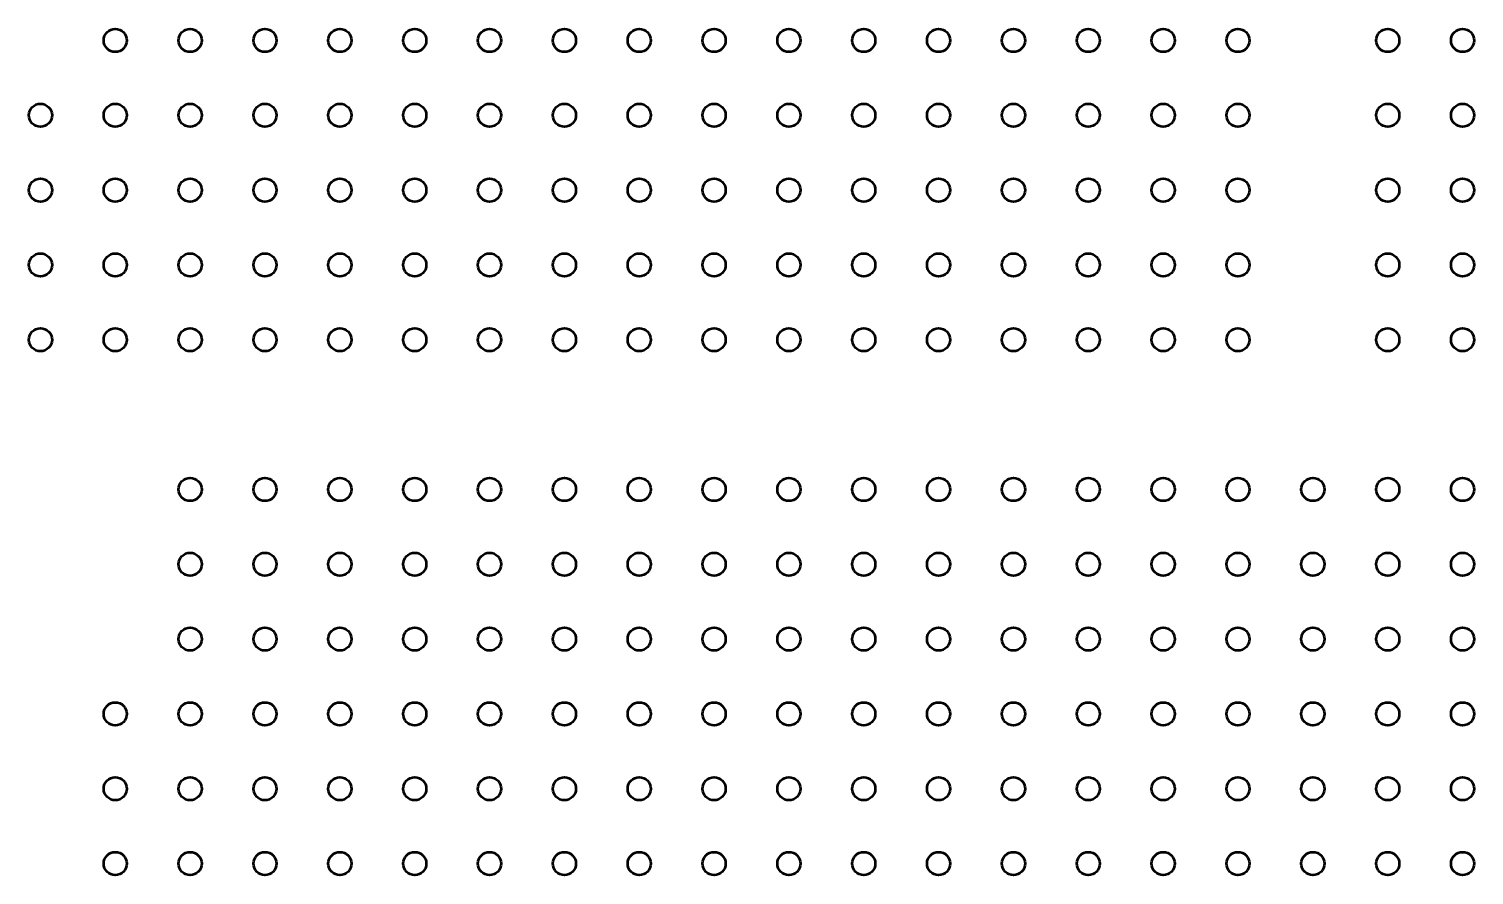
# Model space of a CAD drawing. Header units: inches. Extents: x 17 to 31, y 2 to 10.
# Drawn here: x 24.291 to 27.331, y 6.14 to 7.921 of the extents above; entities that cross this region are included whole.
import ezdxf

# ---------------------------------------------------------------- set-up
doc = ezdxf.new("R2010")
doc.units = ezdxf.units.IN
doc.header["$MEASUREMENT"] = 0
doc.layers.add('Visible', color=7, linetype='Continuous', lineweight=0)

# ---------------------------------------------------------------- blocks, each defined once
blk = doc.blocks.new('Block_1491')
at = {"layer": 'Visible', "color": 7, "lineweight": 50}
blk.add_circle((24.315, 7.2668), 0.0243, dxfattribs=at)
blk = doc.blocks.new('Block_1492')
at = {"layer": 'Visible', "color": 7, "lineweight": 50}
blk.add_circle((24.315, 7.4243), 0.0243, dxfattribs=at)
blk = doc.blocks.new('Block_1493')
at = {"layer": 'Visible', "color": 7, "lineweight": 50}
blk.add_circle((24.315, 7.5817), 0.0243, dxfattribs=at)
blk = doc.blocks.new('Block_1494')
at = {"layer": 'Visible', "color": 7, "lineweight": 50}
blk.add_circle((24.315, 7.7392), 0.0243, dxfattribs=at)
blk = doc.blocks.new('Block_1502')
at = {"layer": 'Visible', "color": 7, "lineweight": 50}
blk.add_circle((24.4724, 6.1644), 0.0243, dxfattribs=at)
blk = doc.blocks.new('Block_1503')
at = {"layer": 'Visible', "color": 7, "lineweight": 50}
blk.add_circle((24.4724, 6.3219), 0.0243, dxfattribs=at)
blk = doc.blocks.new('Block_1504')
at = {"layer": 'Visible', "color": 7, "lineweight": 50}
blk.add_circle((24.4724, 6.4794), 0.0243, dxfattribs=at)
blk = doc.blocks.new('Block_1505')
at = {"layer": 'Visible', "color": 7, "lineweight": 50}
blk.add_circle((24.4724, 7.2668), 0.0243, dxfattribs=at)
blk = doc.blocks.new('Block_1506')
at = {"layer": 'Visible', "color": 7, "lineweight": 50}
blk.add_circle((24.4724, 7.4243), 0.0243, dxfattribs=at)
blk = doc.blocks.new('Block_1507')
at = {"layer": 'Visible', "color": 7, "lineweight": 50}
blk.add_circle((24.4724, 7.5817), 0.0243, dxfattribs=at)
blk = doc.blocks.new('Block_1508')
at = {"layer": 'Visible', "color": 7, "lineweight": 50}
blk.add_circle((24.4724, 7.7392), 0.0243, dxfattribs=at)
blk = doc.blocks.new('Block_1509')
at = {"layer": 'Visible', "color": 7, "lineweight": 50}
blk.add_circle((24.4724, 7.8967), 0.0243, dxfattribs=at)
blk = doc.blocks.new('Block_1530')
at = {"layer": 'Visible', "color": 7, "lineweight": 50}
blk.add_circle((24.6299, 6.1644), 0.0243, dxfattribs=at)
blk = doc.blocks.new('Block_1531')
at = {"layer": 'Visible', "color": 7, "lineweight": 50}
blk.add_circle((24.6299, 6.3219), 0.0243, dxfattribs=at)
blk = doc.blocks.new('Block_1532')
at = {"layer": 'Visible', "color": 7, "lineweight": 50}
blk.add_circle((24.6299, 6.4794), 0.0243, dxfattribs=at)
blk = doc.blocks.new('Block_1533')
at = {"layer": 'Visible', "color": 7, "lineweight": 50}
blk.add_circle((24.6299, 6.6369), 0.0243, dxfattribs=at)
blk = doc.blocks.new('Block_1534')
at = {"layer": 'Visible', "color": 7, "lineweight": 50}
blk.add_circle((24.6299, 6.7943), 0.0243, dxfattribs=at)
blk = doc.blocks.new('Block_1535')
at = {"layer": 'Visible', "color": 7, "lineweight": 50}
blk.add_circle((24.6299, 6.9518), 0.0243, dxfattribs=at)
blk = doc.blocks.new('Block_1536')
at = {"layer": 'Visible', "color": 7, "lineweight": 50}
blk.add_circle((24.6299, 7.2668), 0.0243, dxfattribs=at)
blk = doc.blocks.new('Block_1537')
at = {"layer": 'Visible', "color": 7, "lineweight": 50}
blk.add_circle((24.6299, 7.4243), 0.0243, dxfattribs=at)
blk = doc.blocks.new('Block_1538')
at = {"layer": 'Visible', "color": 7, "lineweight": 50}
blk.add_circle((24.6299, 7.5817), 0.0243, dxfattribs=at)
blk = doc.blocks.new('Block_1539')
at = {"layer": 'Visible', "color": 7, "lineweight": 50}
blk.add_circle((24.6299, 7.7392), 0.0243, dxfattribs=at)
blk = doc.blocks.new('Block_1540')
at = {"layer": 'Visible', "color": 7, "lineweight": 50}
blk.add_circle((24.6299, 7.8967), 0.0243, dxfattribs=at)
blk = doc.blocks.new('Block_1571')
at = {"layer": 'Visible', "color": 7, "lineweight": 50}
blk.add_circle((24.7874, 6.1644), 0.0243, dxfattribs=at)
blk = doc.blocks.new('Block_1572')
at = {"layer": 'Visible', "color": 7, "lineweight": 50}
blk.add_circle((24.7874, 6.3219), 0.0243, dxfattribs=at)
blk = doc.blocks.new('Block_1573')
at = {"layer": 'Visible', "color": 7, "lineweight": 50}
blk.add_circle((24.7874, 6.4794), 0.0243, dxfattribs=at)
blk = doc.blocks.new('Block_1574')
at = {"layer": 'Visible', "color": 7, "lineweight": 50}
blk.add_circle((24.7874, 6.6369), 0.0243, dxfattribs=at)
blk = doc.blocks.new('Block_1575')
at = {"layer": 'Visible', "color": 7, "lineweight": 50}
blk.add_circle((24.7874, 6.7943), 0.0243, dxfattribs=at)
blk = doc.blocks.new('Block_1576')
at = {"layer": 'Visible', "color": 7, "lineweight": 50}
blk.add_circle((24.7874, 6.9518), 0.0243, dxfattribs=at)
blk = doc.blocks.new('Block_1577')
at = {"layer": 'Visible', "color": 7, "lineweight": 50}
blk.add_circle((24.7874, 7.2668), 0.0243, dxfattribs=at)
blk = doc.blocks.new('Block_1578')
at = {"layer": 'Visible', "color": 7, "lineweight": 50}
blk.add_circle((24.7874, 7.4243), 0.0243, dxfattribs=at)
blk = doc.blocks.new('Block_1579')
at = {"layer": 'Visible', "color": 7, "lineweight": 50}
blk.add_circle((24.7874, 7.5817), 0.0243, dxfattribs=at)
blk = doc.blocks.new('Block_1580')
at = {"layer": 'Visible', "color": 7, "lineweight": 50}
blk.add_circle((24.7874, 7.7392), 0.0243, dxfattribs=at)
blk = doc.blocks.new('Block_1581')
at = {"layer": 'Visible', "color": 7, "lineweight": 50}
blk.add_circle((24.7874, 7.8967), 0.0243, dxfattribs=at)
blk = doc.blocks.new('Block_1617')
at = {"layer": 'Visible', "color": 7, "lineweight": 50}
blk.add_circle((24.9449, 6.1644), 0.0243, dxfattribs=at)
blk = doc.blocks.new('Block_1618')
at = {"layer": 'Visible', "color": 7, "lineweight": 50}
blk.add_circle((24.9449, 6.3219), 0.0243, dxfattribs=at)
blk = doc.blocks.new('Block_1619')
at = {"layer": 'Visible', "color": 7, "lineweight": 50}
blk.add_circle((24.9449, 6.4794), 0.0243, dxfattribs=at)
blk = doc.blocks.new('Block_1620')
at = {"layer": 'Visible', "color": 7, "lineweight": 50}
blk.add_circle((24.9449, 6.6369), 0.0243, dxfattribs=at)
blk = doc.blocks.new('Block_1621')
at = {"layer": 'Visible', "color": 7, "lineweight": 50}
blk.add_circle((24.9449, 6.7943), 0.0243, dxfattribs=at)
blk = doc.blocks.new('Block_1622')
at = {"layer": 'Visible', "color": 7, "lineweight": 50}
blk.add_circle((24.9449, 6.9518), 0.0243, dxfattribs=at)
blk = doc.blocks.new('Block_1623')
at = {"layer": 'Visible', "color": 7, "lineweight": 50}
blk.add_circle((24.9449, 7.2668), 0.0243, dxfattribs=at)
blk = doc.blocks.new('Block_1624')
at = {"layer": 'Visible', "color": 7, "lineweight": 50}
blk.add_circle((24.9449, 7.4243), 0.0243, dxfattribs=at)
blk = doc.blocks.new('Block_1625')
at = {"layer": 'Visible', "color": 7, "lineweight": 50}
blk.add_circle((24.9449, 7.5817), 0.0243, dxfattribs=at)
blk = doc.blocks.new('Block_1626')
at = {"layer": 'Visible', "color": 7, "lineweight": 50}
blk.add_circle((24.9449, 7.7392), 0.0243, dxfattribs=at)
blk = doc.blocks.new('Block_1627')
at = {"layer": 'Visible', "color": 7, "lineweight": 50}
blk.add_circle((24.9449, 7.8967), 0.0243, dxfattribs=at)
blk = doc.blocks.new('Block_1665')
at = {"layer": 'Visible', "color": 7, "lineweight": 50}
blk.add_circle((25.1024, 6.1644), 0.0243, dxfattribs=at)
blk = doc.blocks.new('Block_1666')
at = {"layer": 'Visible', "color": 7, "lineweight": 50}
blk.add_circle((25.1024, 6.3219), 0.0243, dxfattribs=at)
blk = doc.blocks.new('Block_1667')
at = {"layer": 'Visible', "color": 7, "lineweight": 50}
blk.add_circle((25.1024, 6.4794), 0.0243, dxfattribs=at)
blk = doc.blocks.new('Block_1668')
at = {"layer": 'Visible', "color": 7, "lineweight": 50}
blk.add_circle((25.1024, 6.6369), 0.0243, dxfattribs=at)
blk = doc.blocks.new('Block_1669')
at = {"layer": 'Visible', "color": 7, "lineweight": 50}
blk.add_circle((25.1024, 6.7943), 0.0243, dxfattribs=at)
blk = doc.blocks.new('Block_1670')
at = {"layer": 'Visible', "color": 7, "lineweight": 50}
blk.add_circle((25.1024, 6.9518), 0.0243, dxfattribs=at)
blk = doc.blocks.new('Block_1671')
at = {"layer": 'Visible', "color": 7, "lineweight": 50}
blk.add_circle((25.1024, 7.2668), 0.0243, dxfattribs=at)
blk = doc.blocks.new('Block_1672')
at = {"layer": 'Visible', "color": 7, "lineweight": 50}
blk.add_circle((25.1024, 7.4243), 0.0243, dxfattribs=at)
blk = doc.blocks.new('Block_1673')
at = {"layer": 'Visible', "color": 7, "lineweight": 50}
blk.add_circle((25.1024, 7.5817), 0.0243, dxfattribs=at)
blk = doc.blocks.new('Block_1674')
at = {"layer": 'Visible', "color": 7, "lineweight": 50}
blk.add_circle((25.1024, 7.7392), 0.0243, dxfattribs=at)
blk = doc.blocks.new('Block_1675')
at = {"layer": 'Visible', "color": 7, "lineweight": 50}
blk.add_circle((25.1024, 7.8967), 0.0243, dxfattribs=at)
blk = doc.blocks.new('Block_1713')
at = {"layer": 'Visible', "color": 7, "lineweight": 50}
blk.add_circle((25.2598, 6.1644), 0.0243, dxfattribs=at)
blk = doc.blocks.new('Block_1714')
at = {"layer": 'Visible', "color": 7, "lineweight": 50}
blk.add_circle((25.2598, 6.3219), 0.0243, dxfattribs=at)
blk = doc.blocks.new('Block_1715')
at = {"layer": 'Visible', "color": 7, "lineweight": 50}
blk.add_circle((25.2598, 6.4794), 0.0243, dxfattribs=at)
blk = doc.blocks.new('Block_1716')
at = {"layer": 'Visible', "color": 7, "lineweight": 50}
blk.add_circle((25.2598, 6.6369), 0.0243, dxfattribs=at)
blk = doc.blocks.new('Block_1717')
at = {"layer": 'Visible', "color": 7, "lineweight": 50}
blk.add_circle((25.2598, 6.7943), 0.0243, dxfattribs=at)
blk = doc.blocks.new('Block_1718')
at = {"layer": 'Visible', "color": 7, "lineweight": 50}
blk.add_circle((25.2598, 6.9518), 0.0243, dxfattribs=at)
blk = doc.blocks.new('Block_1719')
at = {"layer": 'Visible', "color": 7, "lineweight": 50}
blk.add_circle((25.2598, 7.2668), 0.0243, dxfattribs=at)
blk = doc.blocks.new('Block_1720')
at = {"layer": 'Visible', "color": 7, "lineweight": 50}
blk.add_circle((25.2598, 7.4243), 0.0243, dxfattribs=at)
blk = doc.blocks.new('Block_1721')
at = {"layer": 'Visible', "color": 7, "lineweight": 50}
blk.add_circle((25.2598, 7.5817), 0.0243, dxfattribs=at)
blk = doc.blocks.new('Block_1722')
at = {"layer": 'Visible', "color": 7, "lineweight": 50}
blk.add_circle((25.2598, 7.7392), 0.0243, dxfattribs=at)
blk = doc.blocks.new('Block_1723')
at = {"layer": 'Visible', "color": 7, "lineweight": 50}
blk.add_circle((25.2598, 7.8967), 0.0243, dxfattribs=at)
blk = doc.blocks.new('Block_1760')
at = {"layer": 'Visible', "color": 7, "lineweight": 50}
blk.add_circle((25.4173, 6.1644), 0.0243, dxfattribs=at)
blk = doc.blocks.new('Block_1761')
at = {"layer": 'Visible', "color": 7, "lineweight": 50}
blk.add_circle((25.4173, 6.3219), 0.0243, dxfattribs=at)
blk = doc.blocks.new('Block_1762')
at = {"layer": 'Visible', "color": 7, "lineweight": 50}
blk.add_circle((25.4173, 6.4794), 0.0243, dxfattribs=at)
blk = doc.blocks.new('Block_1763')
at = {"layer": 'Visible', "color": 7, "lineweight": 50}
blk.add_circle((25.4173, 6.6369), 0.0243, dxfattribs=at)
blk = doc.blocks.new('Block_1764')
at = {"layer": 'Visible', "color": 7, "lineweight": 50}
blk.add_circle((25.4173, 6.7943), 0.0243, dxfattribs=at)
blk = doc.blocks.new('Block_1765')
at = {"layer": 'Visible', "color": 7, "lineweight": 50}
blk.add_circle((25.4173, 6.9518), 0.0243, dxfattribs=at)
blk = doc.blocks.new('Block_1766')
at = {"layer": 'Visible', "color": 7, "lineweight": 50}
blk.add_circle((25.4173, 7.2668), 0.0243, dxfattribs=at)
blk = doc.blocks.new('Block_1767')
at = {"layer": 'Visible', "color": 7, "lineweight": 50}
blk.add_circle((25.4173, 7.4243), 0.0243, dxfattribs=at)
blk = doc.blocks.new('Block_1768')
at = {"layer": 'Visible', "color": 7, "lineweight": 50}
blk.add_circle((25.4173, 7.5817), 0.0243, dxfattribs=at)
blk = doc.blocks.new('Block_1769')
at = {"layer": 'Visible', "color": 7, "lineweight": 50}
blk.add_circle((25.4173, 7.7392), 0.0243, dxfattribs=at)
blk = doc.blocks.new('Block_1770')
at = {"layer": 'Visible', "color": 7, "lineweight": 50}
blk.add_circle((25.4173, 7.8967), 0.0243, dxfattribs=at)
blk = doc.blocks.new('Block_1808')
at = {"layer": 'Visible', "color": 7, "lineweight": 50}
blk.add_circle((25.5748, 6.1644), 0.0243, dxfattribs=at)
blk = doc.blocks.new('Block_1809')
at = {"layer": 'Visible', "color": 7, "lineweight": 50}
blk.add_circle((25.5748, 6.3219), 0.0243, dxfattribs=at)
blk = doc.blocks.new('Block_1810')
at = {"layer": 'Visible', "color": 7, "lineweight": 50}
blk.add_circle((25.5748, 6.4794), 0.0243, dxfattribs=at)
blk = doc.blocks.new('Block_1811')
at = {"layer": 'Visible', "color": 7, "lineweight": 50}
blk.add_circle((25.5748, 6.6369), 0.0243, dxfattribs=at)
blk = doc.blocks.new('Block_1812')
at = {"layer": 'Visible', "color": 7, "lineweight": 50}
blk.add_circle((25.5748, 6.7943), 0.0243, dxfattribs=at)
blk = doc.blocks.new('Block_1813')
at = {"layer": 'Visible', "color": 7, "lineweight": 50}
blk.add_circle((25.5748, 6.9518), 0.0243, dxfattribs=at)
blk = doc.blocks.new('Block_1814')
at = {"layer": 'Visible', "color": 7, "lineweight": 50}
blk.add_circle((25.5748, 7.2668), 0.0243, dxfattribs=at)
blk = doc.blocks.new('Block_1815')
at = {"layer": 'Visible', "color": 7, "lineweight": 50}
blk.add_circle((25.5748, 7.4243), 0.0243, dxfattribs=at)
blk = doc.blocks.new('Block_1816')
at = {"layer": 'Visible', "color": 7, "lineweight": 50}
blk.add_circle((25.5748, 7.5817), 0.0243, dxfattribs=at)
blk = doc.blocks.new('Block_1817')
at = {"layer": 'Visible', "color": 7, "lineweight": 50}
blk.add_circle((25.5748, 7.7392), 0.0243, dxfattribs=at)
blk = doc.blocks.new('Block_1818')
at = {"layer": 'Visible', "color": 7, "lineweight": 50}
blk.add_circle((25.5748, 7.8967), 0.0243, dxfattribs=at)
blk = doc.blocks.new('Block_1856')
at = {"layer": 'Visible', "color": 7, "lineweight": 50}
blk.add_circle((25.7323, 6.1644), 0.0243, dxfattribs=at)
blk = doc.blocks.new('Block_1857')
at = {"layer": 'Visible', "color": 7, "lineweight": 50}
blk.add_circle((25.7323, 6.3219), 0.0243, dxfattribs=at)
blk = doc.blocks.new('Block_1858')
at = {"layer": 'Visible', "color": 7, "lineweight": 50}
blk.add_circle((25.7323, 6.4794), 0.0243, dxfattribs=at)
blk = doc.blocks.new('Block_1859')
at = {"layer": 'Visible', "color": 7, "lineweight": 50}
blk.add_circle((25.7323, 6.6369), 0.0243, dxfattribs=at)
blk = doc.blocks.new('Block_1860')
at = {"layer": 'Visible', "color": 7, "lineweight": 50}
blk.add_circle((25.7323, 6.7943), 0.0243, dxfattribs=at)
blk = doc.blocks.new('Block_1861')
at = {"layer": 'Visible', "color": 7, "lineweight": 50}
blk.add_circle((25.7323, 6.9518), 0.0243, dxfattribs=at)
blk = doc.blocks.new('Block_1862')
at = {"layer": 'Visible', "color": 7, "lineweight": 50}
blk.add_circle((25.7323, 7.2668), 0.0243, dxfattribs=at)
blk = doc.blocks.new('Block_1863')
at = {"layer": 'Visible', "color": 7, "lineweight": 50}
blk.add_circle((25.7323, 7.4243), 0.0243, dxfattribs=at)
blk = doc.blocks.new('Block_1864')
at = {"layer": 'Visible', "color": 7, "lineweight": 50}
blk.add_circle((25.7323, 7.5817), 0.0243, dxfattribs=at)
blk = doc.blocks.new('Block_1865')
at = {"layer": 'Visible', "color": 7, "lineweight": 50}
blk.add_circle((25.7323, 7.7392), 0.0243, dxfattribs=at)
blk = doc.blocks.new('Block_1866')
at = {"layer": 'Visible', "color": 7, "lineweight": 50}
blk.add_circle((25.7323, 7.8967), 0.0243, dxfattribs=at)
blk = doc.blocks.new('Block_1904')
at = {"layer": 'Visible', "color": 7, "lineweight": 50}
blk.add_circle((25.8898, 6.1644), 0.0243, dxfattribs=at)
blk = doc.blocks.new('Block_1905')
at = {"layer": 'Visible', "color": 7, "lineweight": 50}
blk.add_circle((25.8898, 6.3219), 0.0243, dxfattribs=at)
blk = doc.blocks.new('Block_1906')
at = {"layer": 'Visible', "color": 7, "lineweight": 50}
blk.add_circle((25.8898, 6.4794), 0.0243, dxfattribs=at)
blk = doc.blocks.new('Block_1907')
at = {"layer": 'Visible', "color": 7, "lineweight": 50}
blk.add_circle((25.8898, 6.6369), 0.0243, dxfattribs=at)
blk = doc.blocks.new('Block_1908')
at = {"layer": 'Visible', "color": 7, "lineweight": 50}
blk.add_circle((25.8898, 6.7943), 0.0243, dxfattribs=at)
blk = doc.blocks.new('Block_1909')
at = {"layer": 'Visible', "color": 7, "lineweight": 50}
blk.add_circle((25.8898, 6.9518), 0.0243, dxfattribs=at)
blk = doc.blocks.new('Block_1910')
at = {"layer": 'Visible', "color": 7, "lineweight": 50}
blk.add_circle((25.8898, 7.2668), 0.0243, dxfattribs=at)
blk = doc.blocks.new('Block_1911')
at = {"layer": 'Visible', "color": 7, "lineweight": 50}
blk.add_circle((25.8898, 7.4243), 0.0243, dxfattribs=at)
blk = doc.blocks.new('Block_1912')
at = {"layer": 'Visible', "color": 7, "lineweight": 50}
blk.add_circle((25.8898, 7.5817), 0.0243, dxfattribs=at)
blk = doc.blocks.new('Block_1913')
at = {"layer": 'Visible', "color": 7, "lineweight": 50}
blk.add_circle((25.8898, 7.7392), 0.0243, dxfattribs=at)
blk = doc.blocks.new('Block_1914')
at = {"layer": 'Visible', "color": 7, "lineweight": 50}
blk.add_circle((25.8898, 7.8967), 0.0243, dxfattribs=at)
blk = doc.blocks.new('Block_1935')
at = {"layer": 'Visible', "color": 7, "lineweight": 50}
blk.add_circle((26.0472, 6.1644), 0.0243, dxfattribs=at)
blk = doc.blocks.new('Block_1936')
at = {"layer": 'Visible', "color": 7, "lineweight": 50}
blk.add_circle((26.0472, 6.3219), 0.0243, dxfattribs=at)
blk = doc.blocks.new('Block_1937')
at = {"layer": 'Visible', "color": 7, "lineweight": 50}
blk.add_circle((26.0472, 6.4794), 0.0243, dxfattribs=at)
blk = doc.blocks.new('Block_1938')
at = {"layer": 'Visible', "color": 7, "lineweight": 50}
blk.add_circle((26.0472, 6.6369), 0.0243, dxfattribs=at)
blk = doc.blocks.new('Block_1939')
at = {"layer": 'Visible', "color": 7, "lineweight": 50}
blk.add_circle((26.0472, 6.7943), 0.0243, dxfattribs=at)
blk = doc.blocks.new('Block_1940')
at = {"layer": 'Visible', "color": 7, "lineweight": 50}
blk.add_circle((26.0472, 6.9518), 0.0243, dxfattribs=at)
blk = doc.blocks.new('Block_1941')
at = {"layer": 'Visible', "color": 7, "lineweight": 50}
blk.add_circle((26.0472, 7.2668), 0.0243, dxfattribs=at)
blk = doc.blocks.new('Block_1942')
at = {"layer": 'Visible', "color": 7, "lineweight": 50}
blk.add_circle((26.0472, 7.4243), 0.0243, dxfattribs=at)
blk = doc.blocks.new('Block_1943')
at = {"layer": 'Visible', "color": 7, "lineweight": 50}
blk.add_circle((26.0472, 7.5817), 0.0243, dxfattribs=at)
blk = doc.blocks.new('Block_1944')
at = {"layer": 'Visible', "color": 7, "lineweight": 50}
blk.add_circle((26.0472, 7.7392), 0.0243, dxfattribs=at)
blk = doc.blocks.new('Block_1945')
at = {"layer": 'Visible', "color": 7, "lineweight": 50}
blk.add_circle((26.0472, 7.8967), 0.0243, dxfattribs=at)
blk = doc.blocks.new('Block_1980')
at = {"layer": 'Visible', "color": 7, "lineweight": 50}
blk.add_circle((26.2047, 6.1644), 0.0243, dxfattribs=at)
blk = doc.blocks.new('Block_1981')
at = {"layer": 'Visible', "color": 7, "lineweight": 50}
blk.add_circle((26.2047, 6.3219), 0.0243, dxfattribs=at)
blk = doc.blocks.new('Block_1982')
at = {"layer": 'Visible', "color": 7, "lineweight": 50}
blk.add_circle((26.2047, 6.4794), 0.0243, dxfattribs=at)
blk = doc.blocks.new('Block_1983')
at = {"layer": 'Visible', "color": 7, "lineweight": 50}
blk.add_circle((26.2047, 6.6369), 0.0243, dxfattribs=at)
blk = doc.blocks.new('Block_1984')
at = {"layer": 'Visible', "color": 7, "lineweight": 50}
blk.add_circle((26.2047, 6.7943), 0.0243, dxfattribs=at)
blk = doc.blocks.new('Block_1985')
at = {"layer": 'Visible', "color": 7, "lineweight": 50}
blk.add_circle((26.2047, 6.9518), 0.0243, dxfattribs=at)
blk = doc.blocks.new('Block_1986')
at = {"layer": 'Visible', "color": 7, "lineweight": 50}
blk.add_circle((26.2047, 7.2668), 0.0243, dxfattribs=at)
blk = doc.blocks.new('Block_1987')
at = {"layer": 'Visible', "color": 7, "lineweight": 50}
blk.add_circle((26.2047, 7.4243), 0.0243, dxfattribs=at)
blk = doc.blocks.new('Block_1988')
at = {"layer": 'Visible', "color": 7, "lineweight": 50}
blk.add_circle((26.2047, 7.5817), 0.0243, dxfattribs=at)
blk = doc.blocks.new('Block_1989')
at = {"layer": 'Visible', "color": 7, "lineweight": 50}
blk.add_circle((26.2047, 7.7392), 0.0243, dxfattribs=at)
blk = doc.blocks.new('Block_1990')
at = {"layer": 'Visible', "color": 7, "lineweight": 50}
blk.add_circle((26.2047, 7.8967), 0.0243, dxfattribs=at)
blk = doc.blocks.new('Block_2026')
at = {"layer": 'Visible', "color": 7, "lineweight": 50}
blk.add_circle((26.3622, 6.1644), 0.0243, dxfattribs=at)
blk = doc.blocks.new('Block_2027')
at = {"layer": 'Visible', "color": 7, "lineweight": 50}
blk.add_circle((26.3622, 6.3219), 0.0243, dxfattribs=at)
blk = doc.blocks.new('Block_2028')
at = {"layer": 'Visible', "color": 7, "lineweight": 50}
blk.add_circle((26.3622, 6.4794), 0.0243, dxfattribs=at)
blk = doc.blocks.new('Block_2029')
at = {"layer": 'Visible', "color": 7, "lineweight": 50}
blk.add_circle((26.3622, 6.6369), 0.0243, dxfattribs=at)
blk = doc.blocks.new('Block_2030')
at = {"layer": 'Visible', "color": 7, "lineweight": 50}
blk.add_circle((26.3622, 6.7943), 0.0243, dxfattribs=at)
blk = doc.blocks.new('Block_2031')
at = {"layer": 'Visible', "color": 7, "lineweight": 50}
blk.add_circle((26.3622, 6.9518), 0.0243, dxfattribs=at)
blk = doc.blocks.new('Block_2032')
at = {"layer": 'Visible', "color": 7, "lineweight": 50}
blk.add_circle((26.3622, 7.2668), 0.0243, dxfattribs=at)
blk = doc.blocks.new('Block_2033')
at = {"layer": 'Visible', "color": 7, "lineweight": 50}
blk.add_circle((26.3622, 7.4243), 0.0243, dxfattribs=at)
blk = doc.blocks.new('Block_2034')
at = {"layer": 'Visible', "color": 7, "lineweight": 50}
blk.add_circle((26.3622, 7.5817), 0.0243, dxfattribs=at)
blk = doc.blocks.new('Block_2035')
at = {"layer": 'Visible', "color": 7, "lineweight": 50}
blk.add_circle((26.3622, 7.7392), 0.0243, dxfattribs=at)
blk = doc.blocks.new('Block_2036')
at = {"layer": 'Visible', "color": 7, "lineweight": 50}
blk.add_circle((26.3622, 7.8967), 0.0243, dxfattribs=at)
blk = doc.blocks.new('Block_2071')
at = {"layer": 'Visible', "color": 7, "lineweight": 50}
blk.add_circle((26.5197, 6.1644), 0.0243, dxfattribs=at)
blk = doc.blocks.new('Block_2072')
at = {"layer": 'Visible', "color": 7, "lineweight": 50}
blk.add_circle((26.5197, 6.3219), 0.0243, dxfattribs=at)
blk = doc.blocks.new('Block_2073')
at = {"layer": 'Visible', "color": 7, "lineweight": 50}
blk.add_circle((26.5197, 6.4794), 0.0243, dxfattribs=at)
blk = doc.blocks.new('Block_2074')
at = {"layer": 'Visible', "color": 7, "lineweight": 50}
blk.add_circle((26.5197, 6.6369), 0.0243, dxfattribs=at)
blk = doc.blocks.new('Block_2075')
at = {"layer": 'Visible', "color": 7, "lineweight": 50}
blk.add_circle((26.5197, 6.7943), 0.0243, dxfattribs=at)
blk = doc.blocks.new('Block_2076')
at = {"layer": 'Visible', "color": 7, "lineweight": 50}
blk.add_circle((26.5197, 6.9518), 0.0243, dxfattribs=at)
blk = doc.blocks.new('Block_2077')
at = {"layer": 'Visible', "color": 7, "lineweight": 50}
blk.add_circle((26.5197, 7.2668), 0.0243, dxfattribs=at)
blk = doc.blocks.new('Block_2078')
at = {"layer": 'Visible', "color": 7, "lineweight": 50}
blk.add_circle((26.5197, 7.4243), 0.0243, dxfattribs=at)
blk = doc.blocks.new('Block_2079')
at = {"layer": 'Visible', "color": 7, "lineweight": 50}
blk.add_circle((26.5197, 7.5817), 0.0243, dxfattribs=at)
blk = doc.blocks.new('Block_2080')
at = {"layer": 'Visible', "color": 7, "lineweight": 50}
blk.add_circle((26.5197, 7.7392), 0.0243, dxfattribs=at)
blk = doc.blocks.new('Block_2081')
at = {"layer": 'Visible', "color": 7, "lineweight": 50}
blk.add_circle((26.5197, 7.8967), 0.0243, dxfattribs=at)
blk = doc.blocks.new('Block_2116')
at = {"layer": 'Visible', "color": 7, "lineweight": 50}
blk.add_circle((26.6772, 6.1644), 0.0243, dxfattribs=at)
blk = doc.blocks.new('Block_2117')
at = {"layer": 'Visible', "color": 7, "lineweight": 50}
blk.add_circle((26.6772, 6.3219), 0.0243, dxfattribs=at)
blk = doc.blocks.new('Block_2118')
at = {"layer": 'Visible', "color": 7, "lineweight": 50}
blk.add_circle((26.6772, 6.4794), 0.0243, dxfattribs=at)
blk = doc.blocks.new('Block_2119')
at = {"layer": 'Visible', "color": 7, "lineweight": 50}
blk.add_circle((26.6772, 6.6369), 0.0243, dxfattribs=at)
blk = doc.blocks.new('Block_2120')
at = {"layer": 'Visible', "color": 7, "lineweight": 50}
blk.add_circle((26.6772, 6.7943), 0.0243, dxfattribs=at)
blk = doc.blocks.new('Block_2121')
at = {"layer": 'Visible', "color": 7, "lineweight": 50}
blk.add_circle((26.6772, 6.9518), 0.0243, dxfattribs=at)
blk = doc.blocks.new('Block_2122')
at = {"layer": 'Visible', "color": 7, "lineweight": 50}
blk.add_circle((26.6772, 7.2668), 0.0243, dxfattribs=at)
blk = doc.blocks.new('Block_2123')
at = {"layer": 'Visible', "color": 7, "lineweight": 50}
blk.add_circle((26.6772, 7.4243), 0.0243, dxfattribs=at)
blk = doc.blocks.new('Block_2124')
at = {"layer": 'Visible', "color": 7, "lineweight": 50}
blk.add_circle((26.6772, 7.5817), 0.0243, dxfattribs=at)
blk = doc.blocks.new('Block_2125')
at = {"layer": 'Visible', "color": 7, "lineweight": 50}
blk.add_circle((26.6772, 7.7392), 0.0243, dxfattribs=at)
blk = doc.blocks.new('Block_2126')
at = {"layer": 'Visible', "color": 7, "lineweight": 50}
blk.add_circle((26.6772, 7.8967), 0.0243, dxfattribs=at)
blk = doc.blocks.new('Block_2160')
at = {"layer": 'Visible', "color": 7, "lineweight": 50}
blk.add_circle((26.8346, 6.1644), 0.0243, dxfattribs=at)
blk = doc.blocks.new('Block_2161')
at = {"layer": 'Visible', "color": 7, "lineweight": 50}
blk.add_circle((26.8346, 6.3219), 0.0243, dxfattribs=at)
blk = doc.blocks.new('Block_2162')
at = {"layer": 'Visible', "color": 7, "lineweight": 50}
blk.add_circle((26.8346, 6.4794), 0.0243, dxfattribs=at)
blk = doc.blocks.new('Block_2163')
at = {"layer": 'Visible', "color": 7, "lineweight": 50}
blk.add_circle((26.8346, 6.6369), 0.0243, dxfattribs=at)
blk = doc.blocks.new('Block_2164')
at = {"layer": 'Visible', "color": 7, "lineweight": 50}
blk.add_circle((26.8346, 6.7943), 0.0243, dxfattribs=at)
blk = doc.blocks.new('Block_2165')
at = {"layer": 'Visible', "color": 7, "lineweight": 50}
blk.add_circle((26.8346, 6.9518), 0.0243, dxfattribs=at)
blk = doc.blocks.new('Block_2166')
at = {"layer": 'Visible', "color": 7, "lineweight": 50}
blk.add_circle((26.8346, 7.2668), 0.0243, dxfattribs=at)
blk = doc.blocks.new('Block_2167')
at = {"layer": 'Visible', "color": 7, "lineweight": 50}
blk.add_circle((26.8346, 7.4243), 0.0243, dxfattribs=at)
blk = doc.blocks.new('Block_2168')
at = {"layer": 'Visible', "color": 7, "lineweight": 50}
blk.add_circle((26.8346, 7.5817), 0.0243, dxfattribs=at)
blk = doc.blocks.new('Block_2169')
at = {"layer": 'Visible', "color": 7, "lineweight": 50}
blk.add_circle((26.8346, 7.7392), 0.0243, dxfattribs=at)
blk = doc.blocks.new('Block_2170')
at = {"layer": 'Visible', "color": 7, "lineweight": 50}
blk.add_circle((26.8346, 7.8967), 0.0243, dxfattribs=at)
blk = doc.blocks.new('Block_2202')
at = {"layer": 'Visible', "color": 7, "lineweight": 50}
blk.add_circle((26.9921, 6.1644), 0.0243, dxfattribs=at)
blk = doc.blocks.new('Block_2203')
at = {"layer": 'Visible', "color": 7, "lineweight": 50}
blk.add_circle((26.9921, 6.3219), 0.0243, dxfattribs=at)
blk = doc.blocks.new('Block_2204')
at = {"layer": 'Visible', "color": 7, "lineweight": 50}
blk.add_circle((26.9921, 6.4794), 0.0243, dxfattribs=at)
blk = doc.blocks.new('Block_2205')
at = {"layer": 'Visible', "color": 7, "lineweight": 50}
blk.add_circle((26.9921, 6.6369), 0.0243, dxfattribs=at)
blk = doc.blocks.new('Block_2206')
at = {"layer": 'Visible', "color": 7, "lineweight": 50}
blk.add_circle((26.9921, 6.7943), 0.0243, dxfattribs=at)
blk = doc.blocks.new('Block_2207')
at = {"layer": 'Visible', "color": 7, "lineweight": 50}
blk.add_circle((26.9921, 6.9518), 0.0243, dxfattribs=at)
blk = doc.blocks.new('Block_2234')
at = {"layer": 'Visible', "color": 7, "lineweight": 50}
blk.add_circle((27.1496, 6.1644), 0.0243, dxfattribs=at)
blk = doc.blocks.new('Block_2235')
at = {"layer": 'Visible', "color": 7, "lineweight": 50}
blk.add_circle((27.1496, 6.3219), 0.0243, dxfattribs=at)
blk = doc.blocks.new('Block_2236')
at = {"layer": 'Visible', "color": 7, "lineweight": 50}
blk.add_circle((27.1496, 6.4794), 0.0243, dxfattribs=at)
blk = doc.blocks.new('Block_2237')
at = {"layer": 'Visible', "color": 7, "lineweight": 50}
blk.add_circle((27.1496, 6.6369), 0.0243, dxfattribs=at)
blk = doc.blocks.new('Block_2238')
at = {"layer": 'Visible', "color": 7, "lineweight": 50}
blk.add_circle((27.1496, 6.7943), 0.0243, dxfattribs=at)
blk = doc.blocks.new('Block_2239')
at = {"layer": 'Visible', "color": 7, "lineweight": 50}
blk.add_circle((27.1496, 6.9518), 0.0243, dxfattribs=at)
blk = doc.blocks.new('Block_2240')
at = {"layer": 'Visible', "color": 7, "lineweight": 50}
blk.add_circle((27.1496, 7.2668), 0.0243, dxfattribs=at)
blk = doc.blocks.new('Block_2241')
at = {"layer": 'Visible', "color": 7, "lineweight": 50}
blk.add_circle((27.1496, 7.4243), 0.0243, dxfattribs=at)
blk = doc.blocks.new('Block_2242')
at = {"layer": 'Visible', "color": 7, "lineweight": 50}
blk.add_circle((27.1496, 7.5817), 0.0243, dxfattribs=at)
blk = doc.blocks.new('Block_2243')
at = {"layer": 'Visible', "color": 7, "lineweight": 50}
blk.add_circle((27.1496, 7.7392), 0.0243, dxfattribs=at)
blk = doc.blocks.new('Block_2244')
at = {"layer": 'Visible', "color": 7, "lineweight": 50}
blk.add_circle((27.1496, 7.8967), 0.0243, dxfattribs=at)
blk = doc.blocks.new('Block_2271')
at = {"layer": 'Visible', "color": 7, "lineweight": 50}
blk.add_circle((27.3071, 6.1644), 0.0243, dxfattribs=at)
blk = doc.blocks.new('Block_2272')
at = {"layer": 'Visible', "color": 7, "lineweight": 50}
blk.add_circle((27.3071, 6.3219), 0.0243, dxfattribs=at)
blk = doc.blocks.new('Block_2273')
at = {"layer": 'Visible', "color": 7, "lineweight": 50}
blk.add_circle((27.3071, 6.4794), 0.0243, dxfattribs=at)
blk = doc.blocks.new('Block_2274')
at = {"layer": 'Visible', "color": 7, "lineweight": 50}
blk.add_circle((27.3071, 6.6369), 0.0243, dxfattribs=at)
blk = doc.blocks.new('Block_2275')
at = {"layer": 'Visible', "color": 7, "lineweight": 50}
blk.add_circle((27.3071, 6.7943), 0.0243, dxfattribs=at)
blk = doc.blocks.new('Block_2276')
at = {"layer": 'Visible', "color": 7, "lineweight": 50}
blk.add_circle((27.3071, 6.9518), 0.0243, dxfattribs=at)
blk = doc.blocks.new('Block_2277')
at = {"layer": 'Visible', "color": 7, "lineweight": 50}
blk.add_circle((27.3071, 7.2668), 0.0243, dxfattribs=at)
blk = doc.blocks.new('Block_2278')
at = {"layer": 'Visible', "color": 7, "lineweight": 50}
blk.add_circle((27.3071, 7.4243), 0.0243, dxfattribs=at)
blk = doc.blocks.new('Block_2279')
at = {"layer": 'Visible', "color": 7, "lineweight": 50}
blk.add_circle((27.3071, 7.5817), 0.0243, dxfattribs=at)
blk = doc.blocks.new('Block_2280')
at = {"layer": 'Visible', "color": 7, "lineweight": 50}
blk.add_circle((27.3071, 7.7392), 0.0243, dxfattribs=at)
blk = doc.blocks.new('Block_2281')
at = {"layer": 'Visible', "color": 7, "lineweight": 50}
blk.add_circle((27.3071, 7.8967), 0.0243, dxfattribs=at)

msp = doc.modelspace()

# ---------------------------------------------------------------- block references
at = {"layer": 'Visible'}
for name in ['Block_1509', 'Block_1540', 'Block_1581', 'Block_1627', 'Block_1675', 'Block_1723', 'Block_1770', 'Block_1818', 'Block_1866', 'Block_1914', 'Block_1945', 'Block_1990', 'Block_2036', 'Block_2081', 'Block_2126', 'Block_2170', 'Block_2244', 'Block_2281', 'Block_1494', 'Block_1508', 'Block_1539', 'Block_1580', 'Block_1626', 'Block_1674', 'Block_1722', 'Block_1769', 'Block_1817', 'Block_1865', 'Block_1913', 'Block_1944', 'Block_1989', 'Block_2035', 'Block_2080', 'Block_2125', 'Block_2169', 'Block_2243', 'Block_2280', 'Block_1493', 'Block_1507', 'Block_1538', 'Block_1579', 'Block_1625', 'Block_1673', 'Block_1721', 'Block_1768', 'Block_1816', 'Block_1864', 'Block_1912', 'Block_1943', 'Block_1988', 'Block_2034', 'Block_2079', 'Block_2124', 'Block_2168', 'Block_2242', 'Block_2279', 'Block_1492', 'Block_1506', 'Block_1537', 'Block_1578', 'Block_1624', 'Block_1672', 'Block_1720', 'Block_1767', 'Block_1815', 'Block_1863', 'Block_1911', 'Block_1942', 'Block_1987', 'Block_2033', 'Block_2078', 'Block_2123', 'Block_2167', 'Block_2241', 'Block_2278', 'Block_1491', 'Block_1505', 'Block_1536', 'Block_1577', 'Block_1623', 'Block_1671', 'Block_1719', 'Block_1766', 'Block_1814', 'Block_1862', 'Block_1910', 'Block_1941', 'Block_1986', 'Block_2032', 'Block_2077', 'Block_2122', 'Block_2166', 'Block_2240', 'Block_2277', 'Block_1535', 'Block_1576', 'Block_1622', 'Block_1670', 'Block_1718', 'Block_1765', 'Block_1813', 'Block_1861', 'Block_1909', 'Block_1940', 'Block_1985', 'Block_2031', 'Block_2076', 'Block_2121', 'Block_2165', 'Block_2207', 'Block_2239', 'Block_2276', 'Block_1534', 'Block_1575', 'Block_1621', 'Block_1669', 'Block_1717', 'Block_1764', 'Block_1812', 'Block_1860', 'Block_1908', 'Block_1939', 'Block_1984', 'Block_2030', 'Block_2075', 'Block_2120', 'Block_2164', 'Block_2206', 'Block_2238', 'Block_2275', 'Block_1533', 'Block_1574', 'Block_1620', 'Block_1668', 'Block_1716', 'Block_1763', 'Block_1811', 'Block_1859', 'Block_1907', 'Block_1938', 'Block_1983', 'Block_2029', 'Block_2074', 'Block_2119', 'Block_2163', 'Block_2205', 'Block_2237', 'Block_2274', 'Block_1504', 'Block_1532', 'Block_1573', 'Block_1619', 'Block_1667', 'Block_1715', 'Block_1762', 'Block_1810', 'Block_1858', 'Block_1906', 'Block_1937', 'Block_1982', 'Block_2028', 'Block_2073', 'Block_2118', 'Block_2162', 'Block_2204', 'Block_2236', 'Block_2273', 'Block_1503', 'Block_1531', 'Block_1572', 'Block_1618', 'Block_1666', 'Block_1714', 'Block_1761', 'Block_1809', 'Block_1857', 'Block_1905', 'Block_1936', 'Block_1981', 'Block_2027', 'Block_2072', 'Block_2117', 'Block_2161', 'Block_2203', 'Block_2235', 'Block_2272', 'Block_1502', 'Block_1530', 'Block_1571', 'Block_1617', 'Block_1665', 'Block_1713', 'Block_1760', 'Block_1808', 'Block_1856', 'Block_1904', 'Block_1935', 'Block_1980', 'Block_2026', 'Block_2071', 'Block_2116', 'Block_2160', 'Block_2202', 'Block_2234', 'Block_2271']:
    msp.add_blockref(name, (0, 0), dxfattribs=at)

doc.saveas('drawing.dxf')
